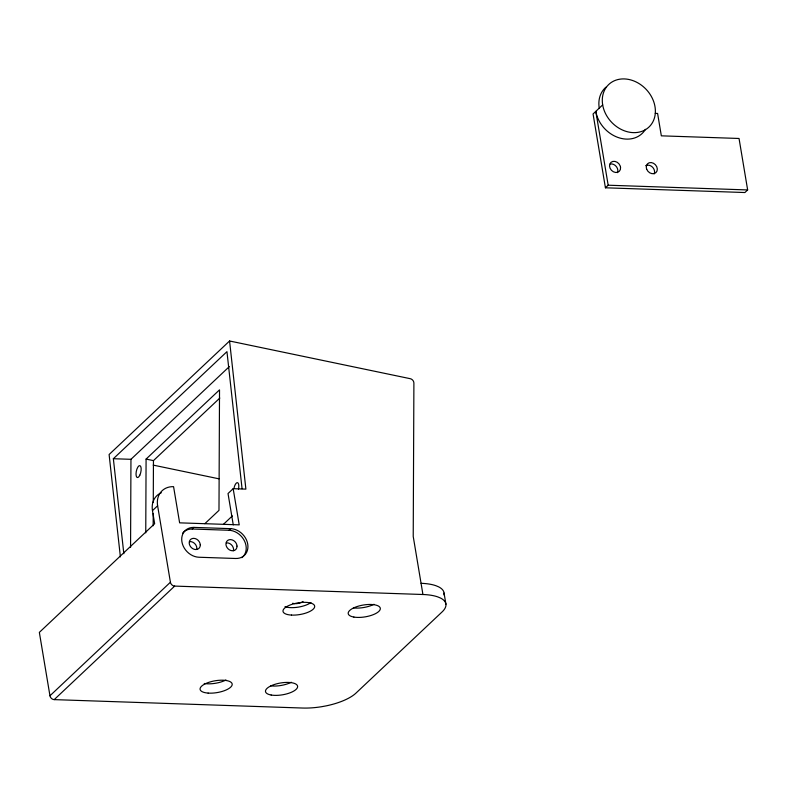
<?xml version="1.0" encoding="UTF-8"?>
<svg xmlns="http://www.w3.org/2000/svg" width="787" height="787" viewBox="0 0 787 787"><rect width="100%" height="100%" fill="white"/><g stroke="black" fill="none" stroke-linecap="round" stroke-linejoin="round"><path stroke-width="1.18" d="M130.563 547.349L130.957 459.313L229.342 366.585M145.752 532.858L146.087 459.077L219.524 389.86L218.983 510.36L204.827 523.699M153.16 525.785L153.219 513.488M153.268 502.421L153.455 460.621L219.819 398.065M161.305 492.77A21.554 17.56 46.7 0 0 152.471 510.635L154.655 523.699L39.35 632.384L49.955 695.777A4.063 3.315 46.7 0 0 54.214 699.623L302.483 708.034A40.668 14.973 -9.5 0 0 321.332 706.756L326.162 705.87A40.668 14.973 -9.5 0 0 355.98 693.101L442.117 611.902A40.668 14.973 -9.5 0 0 440.543 598.061L437.857 596.93A40.668 14.973 -9.5 0 0 422.934 594.5L413.224 536.449L413.893 383.082A4.043 3.296 46.7 0 0 410.243 378.685L229.568 340.987L109.108 454.522L120.391 556.891M123.834 553.704L113.358 458.723L226.951 351.651L242.062 488.717M152.471 510.635L157.616 505.775A21.554 17.56 46.7 0 1 173.573 486.661L179.623 522.843L239.218 524.86L233.168 488.688L245.888 489.12L229.568 340.987M602.675 104.897A29.286 23.856 46.7 0 0 645.812 129.481A29.286 23.856 46.7 0 0 638.031 82.969A29.286 23.856 46.7 0 0 602.675 104.897L593.064 113.958L605.429 187.798L744.905 192.53L747.65 189.942L739.042 138.473L661.336 135.836L657.598 113.456L655.227 113.377M233.168 488.688L228.023 493.538L233.267 524.89M182.692 533.045A16.271 13.251 46.7 0 1 192.244 529.021L193.956 527.408L230.689 528.657A16.271 13.251 46.7 0 1 247.728 544.063A16.271 13.251 46.7 0 1 235.687 558.485L198.954 557.245A16.271 13.251 46.7 0 1 181.915 541.83A16.271 13.251 46.7 0 1 193.956 527.408M223.488 524.28L232.372 515.908M49.955 695.777L170.415 582.232L157.616 505.775M192.244 529.021L228.978 530.271L230.689 528.657M54.214 699.623L174.665 586.089L422.934 594.5M605.429 187.798L608.174 185.211L747.65 189.942M113.358 458.723L130.957 459.313M146.087 459.077L153.455 460.621M153.19 465.107L218.963 478.821M608.174 185.211L595.818 111.37A29.286 23.856 46.7 0 0 617.825 137.4A29.286 23.856 46.7 0 0 645.468 129.304M444.055 593.064L445.934 604.249M234.034 487.989A6.099 2.302 -78.2 0 1 237.556 482.667A6.099 2.302 -78.2 0 1 238.461 489.258M374.002 604.288A16.271 5.991 -9.5 0 1 353.402 607.908M174.665 586.089A4.063 3.315 46.7 0 1 170.415 582.232M443.966 594.903A40.668 14.973 -9.5 0 0 438.674 586.876L435.988 585.735A40.668 14.973 -9.5 0 0 421.065 583.315M303.044 601.455A6.099 2.243 -9.5 0 1 292.636 603.275M310.934 602.567A16.045 5.902 -9.5 0 1 284.983 606.708M291.298 682.25A16.271 5.991 -9.5 0 1 270.698 685.861M225.948 679.998A16.271 5.991 -9.5 0 1 204.246 683.49M189.569 541.613A6.099 4.968 46.7 0 1 196.553 546.522L196.829 547.988A6.099 4.968 46.7 0 1 196.72 549.395M226.4 542.853A6.099 4.968 46.7 0 1 233.326 547.88L233.572 549.336A6.099 4.968 46.7 0 1 233.434 550.733M228.978 530.271A16.271 13.251 46.7 0 1 244.59 541.171A16.271 13.251 46.7 0 1 241.855 557.698M645.684 165.703A6.099 4.968 46.7 0 1 652.423 167.07A6.099 4.968 46.7 0 1 654.164 173.878M610.25 163.981A6.099 4.968 46.7 0 1 617.441 168.487L617.805 169.943A6.099 4.968 46.7 0 1 617.411 172.668M599.241 108.134A29.286 23.856 46.7 0 1 605.921 87.18M646.688 169.205L646.314 167.749A6.099 4.968 46.7 0 1 653.456 163.253A6.099 4.968 46.7 0 1 655.876 172.678A6.099 4.968 46.7 0 1 646.688 169.205M620.549 167.356L620.186 165.9A6.099 4.968 46.7 0 0 611.017 162.338A6.099 4.968 46.7 0 0 613.348 171.763A6.099 4.968 46.7 0 0 620.549 167.356M200.262 544.752L199.987 543.296A6.099 4.968 46.7 0 0 193.7 538.347A6.099 4.968 46.7 0 0 189.214 543.128L189.49 544.594A6.099 4.968 46.7 0 0 195.776 549.542A6.099 4.968 46.7 0 0 200.262 544.752M237.005 546.099L236.759 544.643A6.099 4.968 46.7 0 0 230.542 539.597A6.099 4.968 46.7 0 0 225.948 544.27L226.194 545.735A6.099 4.968 46.7 0 0 232.411 550.782A6.099 4.968 46.7 0 0 237.005 546.099M139.84 475.171A6.099 2.302 -78.2 0 0 139.919 465.638A6.099 2.302 -78.2 0 0 136.023 473.971A6.099 2.302 -78.2 0 0 139.84 475.171M353.865 617.067A16.271 5.991 -9.5 0 0 380.072 609.748A16.271 5.991 -9.5 0 0 358.823 606.02A16.271 5.991 -9.5 0 0 353.865 617.067M291.475 615.08A16.045 5.902 -9.5 0 0 314.682 606.197A16.045 5.902 -9.5 0 0 290.364 604.898A16.045 5.902 -9.5 0 0 291.475 615.08M271.151 695.019A16.271 5.991 -9.5 0 0 297.368 687.7A16.271 5.991 -9.5 0 0 276.119 683.972A16.271 5.991 -9.5 0 0 271.151 695.019M208.112 693.091A16.271 5.991 -9.5 0 0 232.204 684.356A16.271 5.991 -9.5 0 0 208.083 682.595A16.271 5.991 -9.5 0 0 208.112 693.091"/></g></svg>
